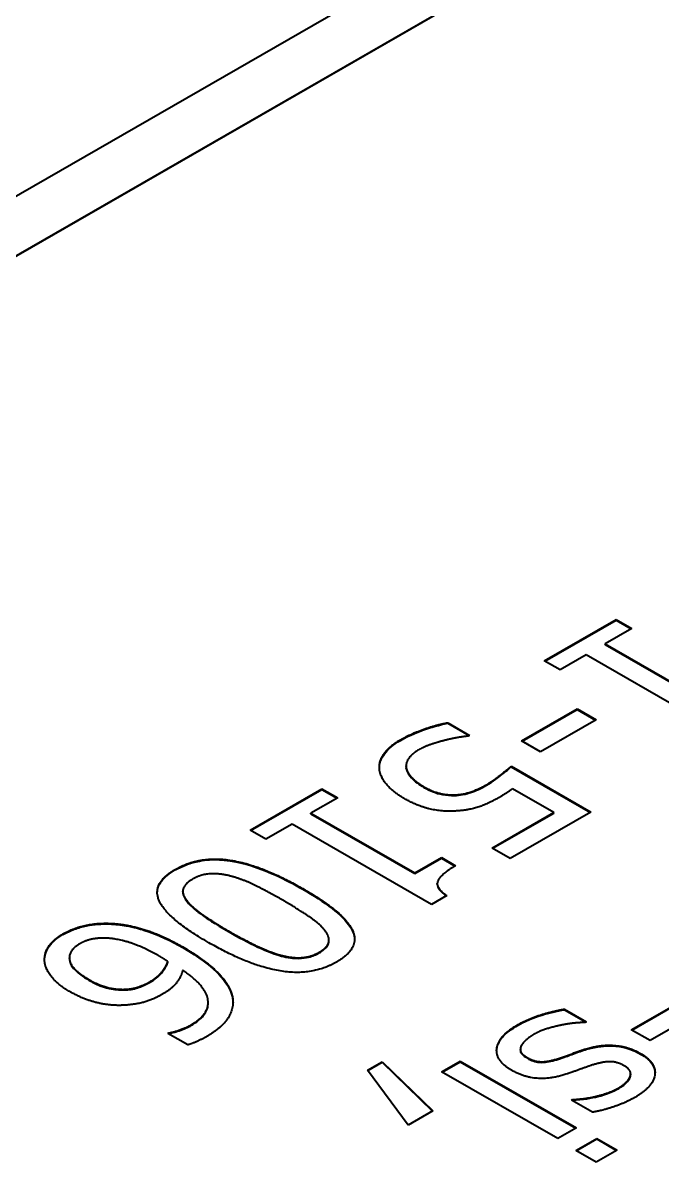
# Model space of a CAD drawing. Header units: millimetres. Extents: x 0 to 1682, y 0 to 1188.
# Drawn here: x 1423.09 to 1426.59, y 1062.04 to 1068.32 of the extents above; entities that cross this region are included whole.
import ezdxf

# ---------------------------------------------------------------- set-up
doc = ezdxf.new("R2010")
doc.units = ezdxf.units.MM
doc.header["$LTSCALE"] = 2
doc.layers.add('가시적인 것(ISO)', color=3, linetype='Continuous', lineweight=40)
doc.layers.add('가시적인 좁은 것(ISO)', color=3, linetype='Continuous', lineweight=35)

msp = doc.modelspace()

# ---------------------------------------------------------------- linework, layer by layer
at = {"layer": '가시적인 것(ISO)'}
for p, q in [((1444.816, 1079.9081), (1405.218, 1057.1051)), ((1405.76, 1057.0915), (1444.8397, 1079.596)), ((1444.8397, 1079.5927), (1405.7623, 1057.0895)), ((1425.9446, 1064.8248), (1426.3379, 1065.0513)), ((1425.9475, 1064.8232), (1426.3379, 1065.0481)), ((1426.3379, 1065.0513), (1426.4246, 1065.0015)), ((1426.3379, 1065.0481), (1426.3379, 1065.0513)), ((1426.3379, 1065.0481), (1426.4217, 1064.9998)), ((1426.4246, 1065.0015), (1426.2781, 1064.9171)), ((1426.2781, 1064.9171), (1426.8468, 1064.5896)), ((1426.2781, 1064.9138), (1426.2781, 1064.9171)), ((1426.2781, 1064.9138), (1426.8468, 1064.5864)), ((1426.1743, 1064.8573), (1426.0313, 1064.775)), ((1426.9389, 1064.417), (1426.1743, 1064.8573)), ((1426.0313, 1064.775), (1425.9446, 1064.8248)), ((1425.8202, 1064.3849), (1426.1255, 1064.5607)), ((1425.823, 1064.3833), (1426.1255, 1064.5575)), ((1426.1255, 1064.5607), (1426.2286, 1064.5013)), ((1426.1255, 1064.5575), (1426.1255, 1064.5607)), ((1426.1255, 1064.5575), (1426.2258, 1064.4997)), ((1425.4151, 1064.4851), (1425.5355, 1064.4158)), ((1425.4151, 1064.4818), (1425.4151, 1064.4851)), ((1425.4151, 1064.4818), (1425.5326, 1064.4142)), ((1426.2286, 1064.5013), (1425.9233, 1064.3255)), ((1425.5355, 1064.4158), (1425.5279, 1064.4114)), ((1425.9233, 1064.3255), (1425.8202, 1064.3849)), ((1425.1872, 1064.2454), (1425.1872, 1064.2487)), ((1425.1882, 1064.2339), (1425.1882, 1064.2372)), ((1425.7631, 1064.2467), (1426.2004, 1063.9949)), ((1425.7631, 1064.2435), (1425.7631, 1064.2467)), ((1425.7631, 1064.2435), (1426.1976, 1063.9932)), ((1424.3321, 1063.8963), (1424.7255, 1064.1228)), ((1424.335, 1063.8946), (1424.7255, 1064.1195)), ((1424.7255, 1064.1228), (1424.8121, 1064.0729)), ((1424.7255, 1064.1195), (1424.7255, 1064.1228)), ((1424.7255, 1064.1195), (1424.8093, 1064.0713)), ((1425.453, 1064.0862), (1425.453, 1064.0895)), ((1425.9969, 1063.9925), (1425.7706, 1064.1228)), ((1424.8121, 1064.0729), (1424.6656, 1063.9885)), ((1424.6656, 1063.9885), (1425.2343, 1063.6611)), ((1424.6656, 1063.9853), (1424.6656, 1063.9885)), ((1424.6656, 1063.9853), (1425.2343, 1063.6578)), ((1425.6586, 1063.7977), (1425.9969, 1063.9925)), ((1425.6614, 1063.7961), (1425.9969, 1063.9892)), ((1426.2004, 1063.9949), (1425.7583, 1063.7403)), ((1425.9969, 1063.9892), (1425.9969, 1063.9925)), ((1424.4188, 1063.8464), (1424.3321, 1063.8963)), ((1424.5618, 1063.9288), (1424.4188, 1063.8464)), ((1425.3264, 1063.4884), (1424.5618, 1063.9288)), ((1425.7583, 1063.7403), (1425.6586, 1063.7977)), ((1425.2343, 1063.6611), (1425.3808, 1063.7454)), ((1425.2343, 1063.6578), (1425.3808, 1063.7421)), ((1425.3808, 1063.7454), (1425.4585, 1063.7007)), ((1425.3808, 1063.7421), (1425.3808, 1063.7454)), ((1425.3808, 1063.7421), (1425.4556, 1063.699)), ((1425.2343, 1063.6578), (1425.2343, 1063.6611)), ((1425.3582, 1063.5989), (1425.3582, 1063.6022)), ((1423.9634, 1063.5567), (1423.9634, 1063.5599)), ((1425.4103, 1063.5367), (1425.3264, 1063.4884)), ((1423.9869, 1063.5034), (1423.9869, 1063.5066)), ((1424.7642, 1063.2896), (1424.7642, 1063.2928)), ((1423.3413, 1063.1922), (1423.3413, 1063.1955)), ((1423.8811, 1063.1715), (1423.8811, 1063.1748)), ((1424.1019, 1062.9468), (1424.1019, 1062.9501)), ((1426.4217, 1062.8007), (1426.727, 1062.9765)), ((1426.4245, 1062.799), (1426.727, 1062.9732)), ((1426.0559, 1062.9139), (1426.1762, 1062.8446)), ((1426.0559, 1062.9107), (1426.0559, 1062.9139)), ((1426.0559, 1062.9107), (1426.1734, 1062.843)), ((1426.8302, 1062.9171), (1426.5249, 1062.7413)), ((1426.1762, 1062.8446), (1426.1707, 1062.8415)), ((1423.8817, 1062.7808), (1423.8866, 1062.7836)), ((1423.9911, 1062.7179), (1423.8817, 1062.7808)), ((1423.8846, 1062.7792), (1423.8866, 1062.7803)), ((1423.8866, 1062.7803), (1423.8866, 1062.7836)), ((1426.5249, 1062.7413), (1426.4217, 1062.8007)), ((1425.6839, 1062.6917), (1425.6839, 1062.695)), ((1425.8136, 1062.6895), (1425.8136, 1062.6928)), ((1426.0332, 1062.6434), (1426.0332, 1062.6466)), ((1424.9763, 1062.5797), (1425.0554, 1062.6253)), ((1425.1984, 1062.2776), (1424.9763, 1062.5797)), ((1424.978, 1062.5774), (1425.0554, 1062.622)), ((1425.0554, 1062.6253), (1425.3339, 1062.3556)), ((1425.0554, 1062.622), (1425.0554, 1062.6253)), ((1425.0554, 1062.622), (1425.3318, 1062.3544)), ((1425.382, 1062.5702), (1425.4838, 1062.6288)), ((1426.0188, 1062.2036), (1425.382, 1062.5702)), ((1425.3849, 1062.5686), (1425.4838, 1062.6256)), ((1425.4838, 1062.6288), (1426.1205, 1062.2622)), ((1425.4838, 1062.6256), (1425.4838, 1062.6288)), ((1425.4838, 1062.6256), (1426.1177, 1062.2605)), ((1426.4182, 1062.5547), (1426.4182, 1062.558)), ((1426.0937, 1062.4146), (1426.0992, 1062.4178)), ((1426.2085, 1062.3485), (1426.0937, 1062.4146)), ((1426.0966, 1062.413), (1426.0992, 1062.4145)), ((1426.0992, 1062.4145), (1426.0992, 1062.4178)), ((1425.3339, 1062.3556), (1425.1984, 1062.2776)), ((1426.1205, 1062.2622), (1426.0188, 1062.2036)), ((1426.1171, 1062.1382), (1426.2326, 1062.2047)), ((1426.1199, 1062.1366), (1426.2326, 1062.2015)), ((1426.2326, 1062.2047), (1426.344, 1062.1406)), ((1426.2326, 1062.2015), (1426.2326, 1062.2047)), ((1426.2326, 1062.2015), (1426.3412, 1062.139)), ((1426.2285, 1062.0741), (1426.1171, 1062.1382)), ((1426.344, 1062.1406), (1426.2285, 1062.0741))]:
    msp.add_line(p, q, dxfattribs=at)
for points, degree in [([(1425.1559, 1064.3913), (1425.2137, 1064.4245), (1425.3526, 1064.4736), (1425.4151, 1064.4851)], 2), ([(1425.0411, 1064.2293), (1425.0369, 1064.2713), (1425.0933, 1064.3552), (1425.1559, 1064.3913)], 2), ([(1425.5279, 1064.4114), (1425.5059, 1064.4099), (1425.4344, 1064.3972), (1425.3952, 1064.3873)], 2), ([(1425.2529, 1064.3338), (1425.2205, 1064.3152), (1425.1834, 1064.2653), (1425.1882, 1064.2372)], 2), ([(1425.3952, 1064.3873), (1425.3519, 1064.3758), (1425.2859, 1064.3528), (1425.2529, 1064.3338)], 2), ([(1425.1745, 1064.0709), (1425.1133, 1064.1062), (1425.0459, 1064.1877), (1425.0411, 1064.2293)], 2), ([(1425.1872, 1064.2454), (1425.1872, 1064.2416), (1425.1876, 1064.2378), (1425.1882, 1064.2339)], 3), ([(1425.1882, 1064.2372), (1425.1937, 1064.2111), (1425.2398, 1064.16), (1425.2852, 1064.1339)], 2), ([(1425.6249, 1064.1434), (1425.6682, 1064.1683), (1425.7425, 1064.2277), (1425.7631, 1064.2467)], 2), ([(1425.453, 1064.0895), (1425.4977, 1064.0907), (1425.5829, 1064.1192), (1425.6249, 1064.1434)], 2), ([(1425.2852, 1064.1339), (1425.3306, 1064.1077), (1425.4117, 1064.0879), (1425.453, 1064.0895)], 2), ([(1425.7026, 1064.078), (1425.6407, 1064.0424), (1425.5334, 1064.0052), (1425.4626, 1064.0008)], 2), ([(1425.7706, 1064.1228), (1425.7541, 1064.1101), (1425.7177, 1064.0867), (1425.7026, 1064.078)], 2), ([(1425.4626, 1064.0008), (1425.3904, 1063.9957), (1425.2515, 1064.0266), (1425.1745, 1064.0709)], 2), ([(1423.9216, 1063.6805), (1424.055, 1063.7573), (1424.3975, 1063.7034), (1424.6209, 1063.5748)], 2), ([(1425.4585, 1063.7007), (1425.3753, 1063.6528), (1425.3464, 1063.5791), (1425.4103, 1063.5367)], 2), ([(1424.1066, 1063.2778), (1423.8783, 1063.4092), (1423.7903, 1063.6048), (1423.9216, 1063.6805)], 2), ([(1424.2276, 1063.6429), (1424.1678, 1063.6591), (1424.0626, 1063.6532), (1424.0158, 1063.6262)], 2), ([(1424.5109, 1063.5114), (1424.4215, 1063.5629), (1424.2916, 1063.6258), (1424.2276, 1063.6429)], 2), ([(1424.0158, 1063.6262), (1423.9711, 1063.6005), (1423.9581, 1063.5415), (1423.9869, 1063.5066)], 2), ([(1424.6209, 1063.5748), (1424.8506, 1063.4425), (1424.9372, 1063.2477), (1424.8052, 1063.1716)], 2), ([(1424.7413, 1063.3463), (1424.7145, 1063.3807), (1424.5941, 1063.4635), (1424.5109, 1063.5114)], 2), ([(1423.9869, 1063.5066), (1424.0131, 1063.4734), (1424.1293, 1063.3914), (1424.2166, 1063.3411)], 2), ([(1423.2058, 1063.1764), (1423.2031, 1063.22), (1423.2519, 1063.2948), (1423.3062, 1063.3261)], 2), ([(1423.3062, 1063.3261), (1423.3612, 1063.3578), (1423.4884, 1063.3867), (1423.5613, 1063.3843)], 2), ([(1423.5613, 1063.3843), (1423.6493, 1063.3819), (1423.8508, 1063.3197), (1423.9636, 1063.2548)], 2), ([(1424.2166, 1063.3411), (1424.3039, 1063.2908), (1424.4456, 1063.2243), (1424.5047, 1063.2085)], 2), ([(1424.711, 1063.2259), (1424.7564, 1063.252), (1424.7695, 1063.311), (1424.7413, 1063.3463)], 2), ([(1423.399, 1063.2726), (1423.3337, 1063.235), (1423.3509, 1063.1324), (1423.4485, 1063.0762)], 2), ([(1423.5482, 1063.3031), (1423.498, 1063.3051), (1423.4272, 1063.2889), (1423.399, 1063.2726)], 2), ([(1423.8295, 1063.2069), (1423.7415, 1063.2576), (1423.6005, 1063.3007), (1423.5482, 1063.3031)], 2), ([(1424.8052, 1063.1716), (1424.6725, 1063.0952), (1424.328, 1063.1503), (1424.1066, 1063.2778)], 2), ([(1423.8811, 1063.1748), (1423.8694, 1063.1823), (1423.8474, 1063.1966), (1423.8295, 1063.2069)], 2), ([(1423.9636, 1063.2548), (1424.0743, 1063.191), (1424.209, 1063.0635), (1424.2304, 1062.9998)], 2), ([(1424.5047, 1063.2085), (1424.5646, 1063.193), (1424.6656, 1063.1998), (1424.711, 1063.2259)], 2), ([(1423.3433, 1063.0101), (1423.278, 1063.0477), (1423.2086, 1063.1352), (1423.2058, 1063.1764)], 2), ([(1423.7841, 1063.0651), (1423.8219, 1063.0869), (1423.8694, 1063.1419), (1423.8811, 1063.1748)], 2), ([(1423.4485, 1063.0762), (1423.5008, 1063.0461), (1423.5978, 1063.0204), (1423.6514, 1063.0228)], 2), ([(1423.9629, 1063.1277), (1423.9526, 1063.0893), (1423.9024, 1063.0247), (1423.8542, 1062.997)], 2), ([(1424.0103, 1062.8287), (1424.1107, 1062.8865), (1424.0915, 1063.0402), (1423.9629, 1063.1277)], 2), ([(1423.6473, 1062.9356), (1423.5682, 1062.9305), (1423.4162, 1062.9681), (1423.3433, 1063.0101)], 2), ([(1423.6514, 1063.0228), (1423.6906, 1063.0247), (1423.7559, 1063.0489), (1423.7841, 1063.0651)], 2), ([(1423.8542, 1062.997), (1423.8068, 1062.9697), (1423.716, 1062.9404), (1423.6473, 1062.9356)], 2), ([(1424.2304, 1062.9998), (1424.251, 1062.9372), (1424.185, 1062.8161), (1424.0942, 1062.7638)], 2), ([(1424.2304, 1062.9965), (1424.2354, 1062.9812), (1424.2381, 1062.9658), (1424.2383, 1062.9503)], 3), ([(1425.8015, 1062.8292), (1425.862, 1062.864), (1426.0023, 1062.9052), (1426.0559, 1062.9139)], 2), ([(1423.8866, 1062.7836), (1423.9092, 1062.7872), (1423.9787, 1062.8105), (1424.0103, 1062.8287)], 2), ([(1425.6839, 1062.695), (1425.688, 1062.7298), (1425.7403, 1062.794), (1425.8015, 1062.8292)], 2), ([(1426.0421, 1062.8268), (1426.0029, 1062.8193), (1425.9218, 1062.7947), (1425.8881, 1062.7753)], 2), ([(1426.1707, 1062.8415), (1426.1467, 1062.8403), (1426.0855, 1062.8351), (1426.0421, 1062.8268)], 2), ([(1424.0942, 1062.7638), (1424.0674, 1062.7483), (1424.0151, 1062.7246), (1423.9911, 1062.7179)], 2), ([(1425.8881, 1062.7753), (1425.864, 1062.7615), (1425.8207, 1062.7223), (1425.8166, 1062.7096)], 2), ([(1425.7643, 1062.5789), (1425.7231, 1062.6027), (1425.6811, 1062.6625), (1425.6839, 1062.695)], 2), ([(1425.8166, 1062.7096), (1425.8104, 1062.691), (1425.8235, 1062.6645), (1425.8537, 1062.647)], 2), ([(1426.0332, 1062.6466), (1426.058, 1062.6546), (1426.1343, 1062.6835), (1426.168, 1062.6942)], 2), ([(1426.168, 1062.6942), (1426.2587, 1062.7219), (1426.4093, 1062.7072), (1426.4726, 1062.6708)], 2), ([(1425.6836, 1062.6858), (1425.6836, 1062.6878), (1425.6837, 1062.6897), (1425.6839, 1062.6917)], 3), ([(1425.8537, 1062.647), (1425.8922, 1062.6249), (1425.9699, 1062.6253), (1426.0332, 1062.6466)], 2), ([(1426.4726, 1062.6708), (1426.5585, 1062.6213), (1426.5434, 1062.4883), (1426.441, 1062.4293)], 2), ([(1426.0696, 1062.5583), (1425.9844, 1062.5298), (1425.8352, 1062.5382), (1425.7643, 1062.5789)], 2), ([(1426.2044, 1062.6059), (1426.1755, 1062.5964), (1426.1075, 1062.5714), (1426.0696, 1062.5583)], 2), ([(1426.3832, 1062.6027), (1426.3426, 1062.6261), (1426.2622, 1062.6249), (1426.2044, 1062.6059)], 2), ([(1426.3529, 1062.4823), (1426.4031, 1062.5112), (1426.4279, 1062.577), (1426.3832, 1062.6027)], 2), ([(1426.0992, 1062.4178), (1426.1707, 1062.4209), (1426.3048, 1062.4546), (1426.3529, 1062.4823)], 2), ([(1426.441, 1062.4293), (1426.3908, 1062.4004), (1426.2629, 1062.3568), (1426.2085, 1062.3485)], 2)]:
    msp.add_open_spline(points, degree=degree, dxfattribs=at)
for points, knots in [([(1425.1559, 1064.388), (1425.2091, 1064.4186), (1425.2578, 1064.4368), (1425.3243, 1064.4604), (1425.3691, 1064.4734), (1425.4151, 1064.4818)], [-0.05861252, -0.05861252, -0.05861252, -0.05861252, -0.03626951, -0.03626951, 0, 0, 0, 0]), ([(1425.0406, 1064.2384), (1425.0407, 1064.249), (1425.0424, 1064.2595), (1425.0515, 1064.2891), (1425.0611, 1064.3044), (1425.0881, 1064.3421), (1425.1187, 1064.3666), (1425.1559, 1064.388)], [-0.06056554, -0.06056554, -0.06056554, -0.06056554, -0.05307498, -0.05307498, -0.03947407, -0.03947407, 0, 0, 0, 0]), ([(1425.1882, 1064.2339), (1425.193, 1064.2113), (1425.207, 1064.1931), (1425.234, 1064.1632), (1425.2588, 1064.1458), (1425.2852, 1064.1306)], [-0.04388084, -0.04388084, -0.04388084, -0.04388084, -0.02795964, -0.02795964, 0, 0, 0, 0]), ([(1425.6249, 1064.1401), (1425.6676, 1064.1647), (1425.6953, 1064.1867), (1425.7237, 1064.2094), (1425.7462, 1064.2279), (1425.7631, 1064.2435)], [-0.03682437, -0.03682437, -0.03682437, -0.03682437, -0.0238375, -0.0238375, 0, 0, 0, 0]), ([(1425.453, 1064.0862), (1425.468, 1064.0866), (1425.4827, 1064.0882), (1425.5179, 1064.0944), (1425.5333, 1064.0994), (1425.5713, 1064.1121), (1425.5995, 1064.1255), (1425.6249, 1064.1401)], [-0.0370555, -0.0370555, -0.0370555, -0.0370555, -0.03287275, -0.03287275, -0.02685488, -0.02685488, 0, 0, 0, 0]), ([(1425.2852, 1064.1306), (1425.3011, 1064.1214), (1425.3188, 1064.1125), (1425.351, 1064.1), (1425.3668, 1064.095), (1425.4081, 1064.0871), (1425.4303, 1064.0854), (1425.453, 1064.0862)], [-0.05405512, -0.05405512, -0.05405512, -0.05405512, -0.03261297, -0.03261297, -0.01706878, -0.01706878, 0, 0, 0, 0]), ([(1423.9216, 1063.6772), (1423.9413, 1063.6885), (1423.9627, 1063.6988), (1424.0077, 1063.7154), (1424.0305, 1063.7219), (1424.0904, 1063.7331), (1424.127, 1063.7353), (1424.1948, 1063.7321), (1424.243, 1063.7273), (1424.417, 1063.679), (1424.5245, 1063.627), (1424.6209, 1063.5715)], [-0.3574821, -0.3574821, -0.3574821, -0.3574821, -0.2990686, -0.2990686, -0.2453836, -0.2453836, -0.1667227, -0.1667227, -0.1023246, -0.1023246, 0, 0, 0, 0]), ([(1423.8233, 1063.5531), (1423.8236, 1063.5742), (1423.8309, 1063.5944), (1423.8627, 1063.6378), (1423.8897, 1063.6588), (1423.9216, 1063.6772)], [-0.06133305, -0.06133305, -0.06133305, -0.06133305, -0.03386925, -0.03386925, 0, 0, 0, 0]), ([(1425.3582, 1063.5989), (1425.3582, 1063.5898), (1425.3616, 1063.5809), (1425.3765, 1063.5588), (1425.3914, 1063.5463), (1425.4077, 1063.5352)], [-0.03170663, -0.03170663, -0.03170663, -0.03170663, -0.01978743, -0.01978743, -0.00100409, -0.00100409, -0.00100409, -0.00100409]), ([(1423.9634, 1063.5567), (1423.9634, 1063.5544), (1423.9635, 1063.5521), (1423.9659, 1063.5336), (1423.9749, 1063.5179), (1423.9869, 1063.5034)], [-0.02412402, -0.02412402, -0.02412402, -0.02412402, -0.02098571, -0.02098571, 0, 0, 0, 0]), ([(1424.6209, 1063.5715), (1424.6776, 1063.5388), (1424.7346, 1063.5027), (1424.8219, 1063.4346), (1424.8599, 1063.3992), (1424.8934, 1063.3456), (1424.9042, 1063.3226), (1424.9046, 1063.2966)], [-0.2537224, -0.2537224, -0.2537224, -0.2537224, -0.1682701, -0.1682701, -0.0972012, -0.0972012, -0.0632097, -0.0632097, -0.0632097, -0.0632097]), ([(1423.9869, 1063.5034), (1424.0074, 1063.4773), (1424.0399, 1063.4512), (1424.0923, 1063.4142), (1424.1354, 1063.3846), (1424.2166, 1063.3379)], [-0.213325, -0.213325, -0.213325, -0.213325, -0.0861501, -0.0861501, 0, 0, 0, 0]), ([(1423.2055, 1063.1835), (1423.2057, 1063.1951), (1423.2073, 1063.2066), (1423.2162, 1063.2368), (1423.2249, 1063.2508), (1423.2483, 1063.2834), (1423.2742, 1063.3044), (1423.3062, 1063.3228)], [-0.05321552, -0.05321552, -0.05321552, -0.05321552, -0.04592082, -0.04592082, -0.03388932, -0.03388932, 0, 0, 0, 0]), ([(1423.3062, 1063.3228), (1423.3252, 1063.3337), (1423.3458, 1063.3437), (1423.3894, 1063.36), (1423.4118, 1063.3664), (1423.4762, 1063.3795), (1423.5183, 1063.3824), (1423.5613, 1063.381)], [-0.07143223, -0.07143223, -0.07143223, -0.07143223, -0.0512254, -0.0512254, -0.03230499, -0.03230499, 0, 0, 0, 0]), ([(1423.5613, 1063.381), (1423.5923, 1063.3802), (1423.6229, 1063.3767), (1423.6939, 1063.3641), (1423.7291, 1063.354), (1423.8278, 1063.3236), (1423.9014, 1063.2873), (1423.9636, 1063.2515)], [-0.09652593, -0.09652593, -0.09652593, -0.09652593, -0.08376115, -0.08376115, -0.06595177, -0.06595177, 0, 0, 0, 0]), ([(1424.2166, 1063.3379), (1424.2658, 1063.3096), (1424.3208, 1063.2797), (1424.3995, 1063.2427), (1424.4496, 1063.22), (1424.5047, 1063.2052)], [-0.1453669, -0.1453669, -0.1453669, -0.1453669, -0.0456066, -0.0456066, 0, 0, 0, 0]), ([(1424.711, 1063.2226), (1424.7213, 1063.2286), (1424.7308, 1063.235), (1424.7461, 1063.2484), (1424.7521, 1063.2551), (1424.7601, 1063.2684), (1424.7642, 1063.2775), (1424.7642, 1063.2896)], [-0.08378199, -0.08378199, -0.08378199, -0.08378199, -0.06139139, -0.06139139, -0.04110778, -0.04110778, -0.02408797, -0.02408797, -0.02408797, -0.02408797]), ([(1423.9636, 1063.2515), (1424.0546, 1063.1991), (1424.1099, 1063.1547), (1424.1854, 1063.0818), (1424.2157, 1063.0405), (1424.2304, 1062.9965)], [-0.1106101, -0.1106101, -0.1106101, -0.1106101, -0.0583021, -0.0583021, 0, 0, 0, 0]), ([(1424.5047, 1063.2052), (1424.5204, 1063.2011), (1424.5369, 1063.1978), (1424.5686, 1063.1935), (1424.5839, 1063.1924), (1424.6203, 1063.1927), (1424.6376, 1063.1952), (1424.6749, 1063.2045), (1424.6942, 1063.2129), (1424.711, 1063.2226)], [-0.04998703, -0.04998703, -0.04998703, -0.04998703, -0.03966355, -0.03966355, -0.03045864, -0.03045864, -0.01784843, -0.01784843, 0, 0, 0, 0]), ([(1423.3413, 1063.1922), (1423.3413, 1063.1899), (1423.3414, 1063.1877), (1423.3428, 1063.1738), (1423.3472, 1063.1577), (1423.3847, 1063.1136), (1423.416, 1063.0917), (1423.4485, 1063.0729)], [-0.0696672, -0.0696672, -0.0696672, -0.0696672, -0.06386779, -0.06386779, -0.03448541, -0.03448541, 0, 0, 0, 0]), ([(1423.7841, 1063.0619), (1423.8093, 1063.0764), (1423.8298, 1063.0928), (1423.8563, 1063.1235), (1423.8709, 1063.1431), (1423.8811, 1063.1715)], [-0.09401615, -0.09401615, -0.09401615, -0.09401615, -0.03780295, -0.03780295, 0, 0, 0, 0]), ([(1423.4485, 1063.0729), (1423.4677, 1063.0619), (1423.4887, 1063.0513), (1423.5356, 1063.033), (1423.5557, 1063.0279), (1423.5973, 1063.02), (1423.6241, 1063.0183), (1423.6514, 1063.0195)], [-0.04419423, -0.04419423, -0.04419423, -0.04419423, -0.03290891, -0.03290891, -0.02056018, -0.02056018, 0, 0, 0, 0]), ([(1423.6514, 1063.0195), (1423.6642, 1063.0201), (1423.6768, 1063.0216), (1423.7011, 1063.0264), (1423.7125, 1063.0296), (1423.7452, 1063.0417), (1423.7657, 1063.0512), (1423.7841, 1063.0619)], [-0.03880924, -0.03880924, -0.03880924, -0.03880924, -0.02915195, -0.02915195, -0.01955842, -0.01955842, 0, 0, 0, 0]), ([(1424.0103, 1062.8255), (1424.038, 1062.8414), (1424.0613, 1062.8595), (1424.0928, 1062.8997), (1424.1008, 1062.9203), (1424.1019, 1062.9435), (1424.1019, 1062.9451), (1424.1019, 1062.9468)], [-0.11567418, -0.11567418, -0.11567418, -0.11567418, -0.09709969, -0.09709969, -0.07939474, -0.07939474, -0.07801552, -0.07801552, -0.07801552, -0.07801552]), ([(1425.8015, 1062.8259), (1425.8604, 1062.8599), (1425.9119, 1062.8754), (1425.9705, 1062.8926), (1426.0143, 1062.9039), (1426.0559, 1062.9107)], [-0.04947373, -0.04947373, -0.04947373, -0.04947373, -0.03241669, -0.03241669, 0, 0, 0, 0]), ([(1423.8866, 1062.7803), (1423.9088, 1062.7838), (1423.9348, 1062.7925), (1423.9683, 1062.8038), (1423.9904, 1062.814), (1424.0103, 1062.8255)], [-0.02914796, -0.02914796, -0.02914796, -0.02914796, -0.02116044, -0.02116044, 0, 0, 0, 0]), ([(1425.6839, 1062.6917), (1425.6877, 1062.7242), (1425.7049, 1062.7472), (1425.7335, 1062.7824), (1425.7655, 1062.8052), (1425.8015, 1062.8259)], [-0.05651006, -0.05651006, -0.05651006, -0.05651006, -0.03820024, -0.03820024, 0, 0, 0, 0]), ([(1426.168, 1062.6909), (1426.1902, 1062.6977), (1426.2136, 1062.7035), (1426.259, 1062.7109), (1426.2807, 1062.7129), (1426.3343, 1062.7127), (1426.3615, 1062.7084), (1426.4175, 1062.6948), (1426.4469, 1062.6823), (1426.4726, 1062.6675)], [-0.07300655, -0.07300655, -0.07300655, -0.07300655, -0.0583934, -0.0583934, -0.04559979, -0.04559979, -0.02726481, -0.02726481, 0, 0, 0, 0]), ([(1425.8136, 1062.6895), (1425.8136, 1062.6879), (1425.8137, 1062.6863), (1425.815, 1062.6764), (1425.8186, 1062.6712), (1425.8277, 1062.6603), (1425.8396, 1062.6519), (1425.8537, 1062.6438)], [-0.02135759, -0.02135759, -0.02135759, -0.02135759, -0.02034038, -0.02034038, -0.01500889, -0.01500889, 0, 0, 0, 0]), ([(1425.8537, 1062.6438), (1425.863, 1062.6384), (1425.8733, 1062.6335), (1425.8943, 1062.6263), (1425.9046, 1062.6238), (1425.9251, 1062.6216), (1425.9363, 1062.6213), (1425.9762, 1062.6261), (1426.0045, 1062.6337), (1426.0332, 1062.6434)], [-0.07804102, -0.07804102, -0.07804102, -0.07804102, -0.05755575, -0.05755575, -0.0399582, -0.0399582, -0.02494148, -0.02494148, 0, 0, 0, 0]), ([(1426.0332, 1062.6434), (1426.0589, 1062.6516), (1426.0887, 1062.663), (1426.1193, 1062.6745), (1426.1436, 1062.6832), (1426.168, 1062.6909)], [-0.02746583, -0.02746583, -0.02746583, -0.02746583, -0.02084657, -0.02084657, 0, 0, 0, 0]), ([(1426.4726, 1062.6675), (1426.486, 1062.6598), (1426.4982, 1062.6515), (1426.5188, 1062.634), (1426.5273, 1062.625), (1426.5456, 1062.5989), (1426.5513, 1062.5816), (1426.5516, 1062.5638)], [-0.17395427, -0.17395427, -0.17395427, -0.17395427, -0.14718709, -0.14718709, -0.1219137, -0.1219137, -0.0779216, -0.0779216, -0.0779216, -0.0779216]), ([(1426.3529, 1062.479), (1426.3663, 1062.4867), (1426.3785, 1062.4951), (1426.398, 1062.5126), (1426.4056, 1062.5215), (1426.4178, 1062.5432), (1426.4182, 1062.5517), (1426.4182, 1062.5547)], [-0.03200283, -0.03200283, -0.03200283, -0.03200283, -0.028789771, -0.028789771, -0.025858734, -0.025858734, -0.022050036, -0.022050036, -0.022050036, -0.022050036]), ([(1426.0992, 1062.4145), (1426.1568, 1062.4171), (1426.2035, 1062.4258), (1426.2816, 1062.4456), (1426.32, 1062.4601), (1426.3529, 1062.479)], [-0.06393371, -0.06393371, -0.06393371, -0.06393371, -0.03491759, -0.03491759, 0, 0, 0, 0])]:
    msp.add_open_spline(points, degree=3, knots=knots, dxfattribs=at)
at = {"layer": '가시적인 좁은 것(ISO)'}
for p, q in [((1425.1559, 1064.388), (1425.1559, 1064.3913)), ((1425.6249, 1064.1401), (1425.6249, 1064.1434)), ((1425.2852, 1064.1306), (1425.2852, 1064.1339)), ((1423.9216, 1063.6772), (1423.9216, 1063.6805)), ((1424.6209, 1063.5715), (1424.6209, 1063.5748)), ((1423.3062, 1063.3228), (1423.3062, 1063.3261)), ((1423.5613, 1063.381), (1423.5613, 1063.3843)), ((1424.2166, 1063.3379), (1424.2166, 1063.3411)), ((1423.9636, 1063.2515), (1423.9636, 1063.2548)), ((1424.5047, 1063.2052), (1424.5047, 1063.2085)), ((1424.711, 1063.2226), (1424.711, 1063.2259)), ((1423.4485, 1063.0729), (1423.4485, 1063.0762)), ((1423.6514, 1063.0195), (1423.6514, 1063.0228)), ((1423.7841, 1063.0619), (1423.7841, 1063.0651)), ((1424.2304, 1062.9965), (1424.2304, 1062.9998)), ((1424.0103, 1062.8255), (1424.0103, 1062.8287)), ((1425.8015, 1062.8259), (1425.8015, 1062.8292)), ((1426.168, 1062.6909), (1426.168, 1062.6942)), ((1425.8537, 1062.6438), (1425.8537, 1062.647)), ((1426.4726, 1062.6675), (1426.4726, 1062.6708)), ((1426.3529, 1062.479), (1426.3529, 1062.4823))]:
    msp.add_line(p, q, dxfattribs=at)

doc.saveas('drawing.dxf')
